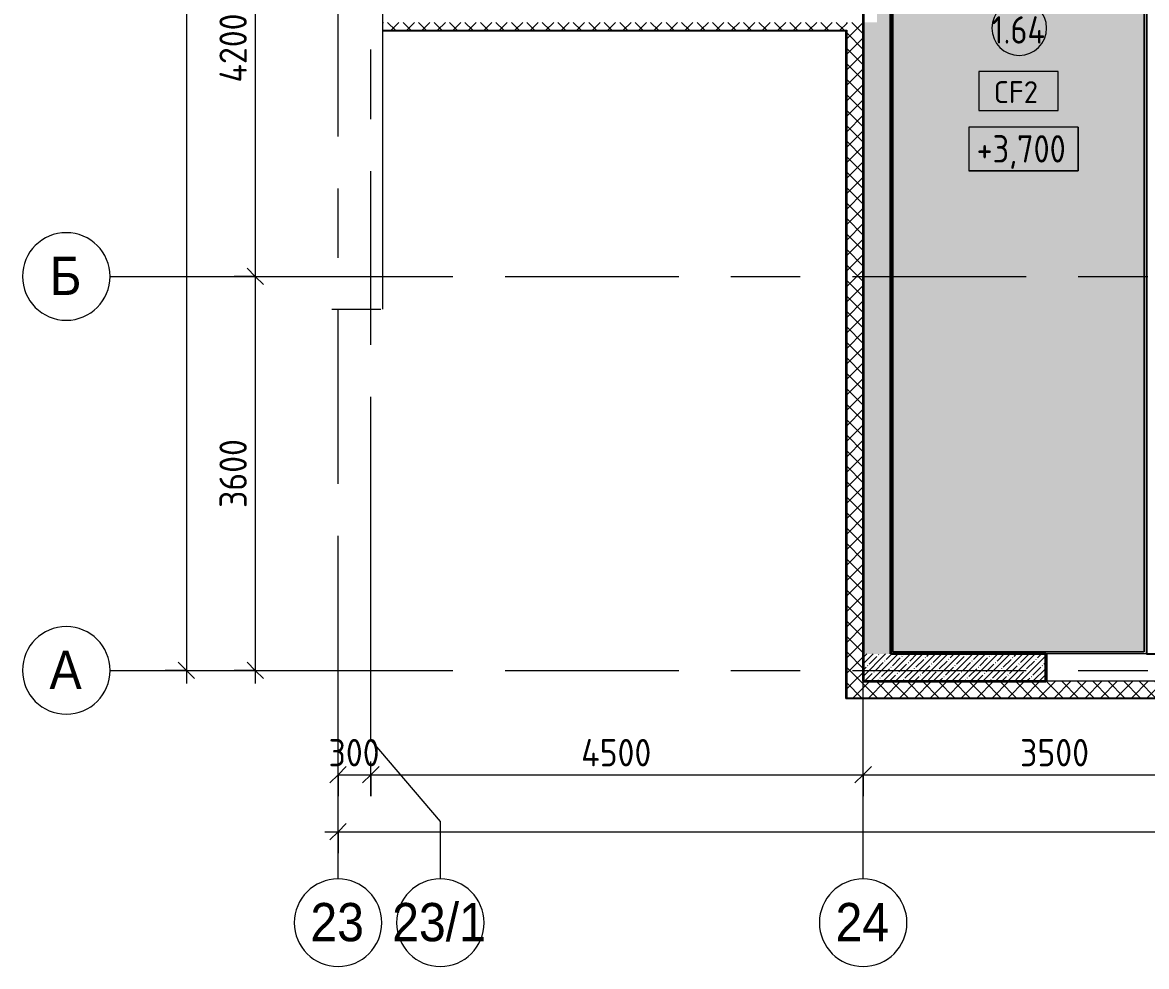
# Model space of a CAD drawing. Header units: millimetres. Extents: x 81676 to 276943, y -8553 to 29000.
# Drawn here: x 81676 to 91950, y -2706 to 5921 of the extents above; entities that cross this region are included whole.
import ezdxf

# ---------------------------------------------------------------- set-up
doc = ezdxf.new("R2010")
doc.units = ezdxf.units.MM
doc.linetypes.add('200_ШТРИХ__ш1_п0_6_', pattern=[160, 100, -60])
doc.linetypes.add('Осевая', pattern=[3175, 635, -476.25, 1587.5, -476.25])
for name, color, linetype, lineweight in [('A-ANNO-DIMS', 7, 'Continuous', 9), ('A-ANNO-DIMS-100', 7, 'Continuous', 9), ('A-AREA-IDEN', 7, 'Continuous', 9), ('A-CLNG-IDEN', 7, 'Continuous', 9), ('A-DETL-GENF', 7, 'Continuous', 9), ('A-DETL-MBND', 7, '200_ШТРИХ__ш1_п0_6_', 9), ('A-DETL-MBND-1', 7, 'Continuous', 9), ('A-WALL', 7, 'Continuous', 9), ('G-ANNO-DIMS', 7, 'Continuous', 9), ('I-WALL', 7, 'Continuous', 9), ('Оси', 7, 'Continuous', 9), ('Оси-1', 7, 'Continuous', 20), ('Оси-2', 7, 'Осевая', 9)]:
    doc.layers.add(name, color=color, linetype=linetype, lineweight=lineweight)
for name, color, linetype, lineweight, true_color in [('A-WALL-1', 7, 'Continuous', 35, 0x3c3c3c), ('A-WALL-2', 7, 'Continuous', 25, 0x3c3c3c), ('A-WALL-3', 7, 'Continuous', 13, 0x3c3c3c), ('A-WALL-FNSH-1', 7, 'Continuous', 9, 0x3c3c3c), ('A-WALL-FNSH-2', 7, 'Continuous', 13, 0x3c3c3c)]:
    doc.layers.add(name, color=color, linetype=linetype, lineweight=lineweight, true_color=true_color)
doc.styles.add('Arial', font='arial.ttf', dxfattribs={"width": 0.9, "height": 350})
doc.styles.add('GOST Common', font='GOST_Common.ttf', dxfattribs={"width": 0.9, "height": 250})
doc.styles.add('GOST Common_1', font='GOST_Common.ttf', dxfattribs={"height": 200})
doc.styles.add('ISOCPEUR', font='isocpeur.ttf', dxfattribs={"width": 0.9, "height": 250})
doc.dimstyles.new('ISO-2_5_0_9К_БОЛЬШОЙ', dxfattribs={"dimscale": 304.8, "dimtxt": 248.995294, "dimasz": 0.492126, "dimexe": 0.393701, "dimexo": 0.984252, "dimgap": 0, "dimtad": 1, "dimdec": 0, "dimrnd": 10, "dimzin": 0, "dimdsep": 46, "dimtxsty": 'ISOCPEUR', "dimblk1": 'OBLIQUE', "dimblk2": 'OBLIQUE', "dimsah": 1, "dimcen": 0.09, "dimdle": 0.393701, "dimazin": 0, "dimtfac": 1, "dimtdec": 4, "dimtix": 1, "dimtmove": 0, "dimatfit": 3, "dimfxl": 1, "dimtvp": 1, "dimtolj": 1, "dimtzin": 0, "dimarcsym": 2})
doc.dimstyles.new('ISO-2_5_0_9К_БОЛЬШОЙ_1', dxfattribs={"dimscale": 304.8, "dimtxt": 248.995294, "dimasz": 0.492126, "dimexe": 0.393701, "dimexo": 0.984252, "dimgap": 0, "dimtad": 1, "dimdec": 0, "dimrnd": 10, "dimzin": 0, "dimdsep": 46, "dimtxsty": 'ISOCPEUR', "dimblk1": 'OBLIQUE', "dimblk2": 'OBLIQUE', "dimsah": 1, "dimcen": 0.09, "dimdle": 0.393701, "dimazin": 0, "dimtfac": 1, "dimtdec": 4, "dimtix": 1, "dimtmove": 2, "dimatfit": 3, "dimfxl": 1, "dimtvp": 1, "dimtolj": 1, "dimtzin": 0, "dimarcsym": 2})
pattern_1 = [(45, (0, 0), (-70.71068, 70.71068), []), (135, (0, 0), (-70.71068, -70.71068), [])]
pattern_2 = [(45, (0, 0), (-57.024626, 57.024626), []), (45, (57.025, 0), (-57.024626, 57.024626), [100.806, -20.161, 3.353, -16.808])]

# ---------------------------------------------------------------- blocks, each defined once
blk = doc.blocks.new('DET_L_Линия разрыва - М100-30654842-План потолков с обозначением видов отделки и геометрии 1 этажа в осях 23_1-33')
at = {"layer": 'A-DETL-GENF'}
blk.add_line((24080, 0), (12340, 0), dxfattribs=at)
blk = doc.blocks.new('Ось сетки - D8-29747960-План потолков с обозначением видов отделки и геометрии 1 этажа в осях 23_1-33')
at = {"layer": 'Оси-1'}
for start, end in [(360, 180), (180, 360)]:
    blk.add_arc((0, 0), 4, start, end, dxfattribs=at)
blk = doc.blocks.new('DIMBLOCK1-План потолков с обозначением видов отделки и геометрии 1 этажа в осях 23_1-33')
at = {"layer": 'A-ANNO-DIMS-100'}
for p, q in [((84560, -1148), (84560, -834)), ((84860, -1148), (84860, -834)), ((84560, -954), (84860, -954)), ((84560, -954), (84560, -1148)), ((84860, -954), (84860, -1148))]:
    blk.add_line(p, q, dxfattribs=at)
at = {"layer": 'A-ANNO-DIMS-100', "lineweight": 20}
for p, q in [((84560, -954), (84635, -879)), ((84860, -954), (84935, -879)), ((84560, -954), (84485, -1029)), ((84860, -954), (84785, -1029))]:
    blk.add_line(p, q, dxfattribs=at)
at = {"layer": 'A-ANNO-DIMS-100', "color": 0, "insert": (84473, -627), "char_height": 250, "width": 568.86, "attachment_point": 1, "line_spacing_factor": 1.149209, "style": 'ISOCPEUR'}
blk.add_mtext('300', dxfattribs=at)
blk = doc.blocks.new('_Oblique')
at = {"color": 0, "linetype": 'ByBlock', "lineweight": -2}
blk.add_line((-0.5, -0.5), (0.5, 0.5), dxfattribs=at)
blk = doc.blocks.new('DIMBLOCK2-План потолков с обозначением видов отделки и геометрии 1 этажа в осях 23_1-33')
at = {"layer": 'A-ANNO-DIMS-100'}
for p, q in [((84860, -1148), (84860, -834)), ((89360, -1148), (89360, -834)), ((84860, -954), (89360, -954)), ((84860, -954), (84860, -1148)), ((89360, -954), (89360, -1148))]:
    blk.add_line(p, q, dxfattribs=at)
at = {"layer": 'A-ANNO-DIMS-100', "lineweight": 20}
for p, q in [((84860, -954), (84935, -879)), ((89360, -954), (89435, -879)), ((84860, -954), (84785, -1029)), ((89360, -954), (89285, -1029))]:
    blk.add_line(p, q, dxfattribs=at)
at = {"layer": 'A-ANNO-DIMS-100', "color": 0, "insert": (86782, -627), "char_height": 250, "width": 787.21, "attachment_point": 1, "line_spacing_factor": 1.149209, "style": 'ISOCPEUR'}
blk.add_mtext('4500', dxfattribs=at)
blk = doc.blocks.new('DIMBLOCK3-План потолков с обозначением видов отделки и геометрии 1 этажа в осях 23_1-33')
at = {"layer": 'A-ANNO-DIMS-100'}
for p, q in [((89360, -1148), (89360, -834)), ((92860, -1148), (92860, -834)), ((89360, -954), (92860, -954)), ((89360, -954), (89360, -1148)), ((92860, -954), (92860, -1148))]:
    blk.add_line(p, q, dxfattribs=at)
at = {"layer": 'A-ANNO-DIMS-100', "lineweight": 20}
for p, q in [((89360, -954), (89435, -879)), ((92860, -954), (92935, -879)), ((89360, -954), (89285, -1029)), ((92860, -954), (92785, -1029))]:
    blk.add_line(p, q, dxfattribs=at)
at = {"layer": 'A-ANNO-DIMS-100', "color": 0, "insert": (90794, -627), "char_height": 250, "width": 758.48, "attachment_point": 1, "line_spacing_factor": 1.149209, "style": 'ISOCPEUR'}
blk.add_mtext('3500', dxfattribs=at)
blk = doc.blocks.new('DIMBLOCK23-План потолков с обозначением видов отделки и геометрии 1 этажа в осях 23_1-33')
at = {"layer": 'A-ANNO-DIMS-100', "lineweight": 20}
for p, q in [((83803, 7800), (83728, 7875)), ((83803, 7800), (83878, 7725)), ((83803, 3600), (83728, 3675)), ((83803, 3600), (83878, 3525))]:
    blk.add_line(p, q, dxfattribs=at)
at = {"layer": 'A-ANNO-DIMS-100'}
for p, q in [((83609, 7800), (83923, 7800)), ((83803, 7800), (83609, 7800)), ((83803, 7800), (83803, 3600)), ((83609, 3600), (83923, 3600)), ((83803, 3600), (83609, 3600))]:
    blk.add_line(p, q, dxfattribs=at)
at = {"layer": 'A-ANNO-DIMS-100', "color": 0, "insert": (83476, 5372), "char_height": 250, "width": 787.21, "attachment_point": 1, "rotation": 90, "line_spacing_factor": 1.149209, "style": 'ISOCPEUR'}
blk.add_mtext('4200', dxfattribs=at)
blk = doc.blocks.new('DIMBLOCK24-План потолков с обозначением видов отделки и геометрии 1 этажа в осях 23_1-33')
at = {"layer": 'A-ANNO-DIMS-100'}
for p, q in [((83609, 3600), (83923, 3600)), ((83803, 3600), (83609, 3600)), ((83803, 3600), (83803, -120)), ((83609, 0), (83923, 0)), ((83803, 0), (83609, 0))]:
    blk.add_line(p, q, dxfattribs=at)
at = {"layer": 'A-ANNO-DIMS-100', "lineweight": 20}
for p, q in [((83803, 3600), (83728, 3675)), ((83803, 3600), (83878, 3525)), ((83803, 0), (83728, 75)), ((83803, 0), (83878, -75))]:
    blk.add_line(p, q, dxfattribs=at)
at = {"layer": 'A-ANNO-DIMS-100', "color": 0, "insert": (83476, 1484), "char_height": 250, "width": 758.48, "attachment_point": 1, "rotation": 90, "line_spacing_factor": 1.149209, "style": 'ISOCPEUR'}
blk.add_mtext('3600', dxfattribs=at)
blk = doc.blocks.new('DIMBLOCK25-План потолков с обозначением видов отделки и геометрии 1 этажа в осях 23_1-33')
at = {"layer": 'A-ANNO-DIMS-100', "lineweight": 20}
for p, q in [((83174, 27000), (83099, 27075)), ((83174, 27000), (83249, 26925)), ((83174, 0), (83099, 75)), ((83174, 0), (83249, -75))]:
    blk.add_line(p, q, dxfattribs=at)
at = {"layer": 'A-ANNO-DIMS-100'}
for p, q in [((83174, 27120), (83174, -120)), ((82980, 27000), (83294, 27000)), ((83174, 27000), (82980, 27000)), ((82980, 0), (83294, 0)), ((83174, 0), (82980, 0))]:
    blk.add_line(p, q, dxfattribs=at)
at = {"layer": 'A-ANNO-DIMS-100', "color": 0, "insert": (82847, 13572), "char_height": 250, "width": 948.1, "attachment_point": 1, "rotation": 90, "line_spacing_factor": 1.149209, "style": 'ISOCPEUR'}
blk.add_mtext('27000', dxfattribs=at)
blk = doc.blocks.new('Марка_Помещения - Номер-25198446-План потолков с обозначением видов отделки и геометрии 1 этажа в осях 23_1-33')
at = {"layer": 'A-AREA-IDEN'}
for start, end in [(360, 180), (180, 360)]:
    blk.add_arc((0, 0), 2.5, start, end, dxfattribs=at)
blk = doc.blocks.new('DIMBLOCK26-План потолков с обозначением видов отделки и геометрии 1 этажа в осях 23_1-33')
at = {"layer": 'A-ANNO-DIMS-100'}
for p, q in [((84560, -1669), (84560, -1355)), ((125010, -1669), (125010, -1355)), ((84440, -1475), (125130, -1475)), ((84560, -1475), (84560, -1669)), ((125010, -1475), (125010, -1669))]:
    blk.add_line(p, q, dxfattribs=at)
at = {"layer": 'A-ANNO-DIMS-100', "lineweight": 20}
for p, q in [((84560, -1475), (84635, -1400)), ((125010, -1475), (125085, -1400)), ((84560, -1475), (84485, -1550)), ((125010, -1475), (124935, -1550))]:
    blk.add_line(p, q, dxfattribs=at)
at = {"layer": 'A-ANNO-DIMS-100', "color": 0, "insert": (104366, -1149), "char_height": 250, "width": 1005.56, "attachment_point": 1, "line_spacing_factor": 1.149209, "style": 'ISOCPEUR'}
blk.add_mtext('40450', dxfattribs=at)
blk = doc.blocks.new('М_потолков - Марка_ Имя типа-25382930-План потолков с обозначением видов отделки и геометрии 1 этажа в осях 23_1-33')
at = {"layer": 'A-CLNG-IDEN'}
for p, q in [((3.625, 1.984375), (-3.625, 1.984375)), ((-3.625, 1.984375), (-3.625, -1.59375)), ((3.625, -1.59375), (3.625, 1.984375)), ((-3.625, -1.59375), (3.625, -1.59375))]:
    blk.add_line(p, q, dxfattribs=at)
blk = doc.blocks.new('Высотные отметки - 10х4_h_-17668695-План потолков с обозначением видов отделки и геометрии 1 этажа в осях 23_1-33')
at = {"layer": 'G-ANNO-DIMS'}
for p, q in [((-5, 4), (-5, 0)), ((5, 4), (-5, 4)), ((5, 4), (-5, 4)), ((-5, 4), (-5, 0)), ((5, 4), (5, 0)), ((5, 0), (5, 4)), ((5, 0), (-5, 0)), ((-5, 0), (5, 0))]:
    blk.add_line(p, q, dxfattribs=at)

msp = doc.modelspace()

# ---------------------------------------------------------------- hatches: boundary and pattern name
at = {"layer": 'A-DETL-MBND-1'}
msp.add_hatch(color=256, dxfattribs=at).paths.add_polyline_path([(89829.9, 170), (91930, 170), (91930, 10380), (89630, 10380), (89630, 170)])
at = {"layer": 'A-WALL'}
h = msp.add_hatch(dxfattribs=at)
h.set_pattern_fill('FP_4', color=256, style=0, pattern_type=2)
h.set_pattern_definition(pattern_1)
h.paths.add_polyline_path([(89210, 5850), (89210, 5921), (84970.7, 5921), (84970.7, 5850), (89207, 5850)])
h = msp.add_hatch(dxfattribs=at)
h.set_pattern_fill('FP_4', color=256, style=0, pattern_type=2)
h.set_pattern_definition(pattern_1)
h.paths.add_polyline_path([(89360, -100), (89360, 5921), (89210, 5921), (89210, -100)])
h = msp.add_hatch(dxfattribs=at)
h.set_pattern_fill('FP_4', color=256, style=0, pattern_type=2)
h.set_pattern_definition(pattern_1)
h.paths.add_polyline_path([(125080, -250), (125080, -100), (89210, -100), (89210, -250), (121783, -250)])
at = {"layer": 'I-WALL'}
h = msp.add_hatch(dxfattribs=at)
h.set_pattern_fill('FP_1', color=256, style=0, pattern_type=2)
h.set_pattern_definition(pattern_2)
h.paths.add_polyline_path([(89360, 150), (89610, 150), (89610, 7700), (89485, 7700), (89485, 5921), (89360, 5921), (89360, 3939.2)])
h = msp.add_hatch(dxfattribs=at)
h.set_pattern_fill('FP_1', color=256, style=0, pattern_type=2)
h.set_pattern_definition(pattern_2)
h.paths.add_polyline_path([(89829.9, -100), (91030, -100), (91030, 150), (89360, 150), (89360, -100)])

# ---------------------------------------------------------------- linework, layer by layer
at = {"layer": 'A-DETL-MBND'}
for p, q in [((89630, 10380), (89630, 170)), ((91930, 170), (91930, 10380)), ((89630, 170), (91930, 170)), ((91040, 150), (91030, 150))]:
    msp.add_line(p, q, dxfattribs=at)
at = {"layer": 'A-WALL'}
for p, q in [((84970.7, 5850), (89210, 5850)), ((89202, 5842), (89202, 5847)), ((89210, 5850), (89210, -250)), ((89210, -250), (125230, -250))]:
    msp.add_line(p, q, dxfattribs=at)
at = {"layer": 'A-WALL-1'}
for p, q in [((89360, 10600), (89360, -100)), ((89610, 10600), (89610, 150)), ((91030, 150), (89610, 150)), ((91030, -100), (91030, 150)), ((89360, -100), (91030, -100))]:
    msp.add_line(p, q, dxfattribs=at)
at = {"layer": 'A-WALL-2'}
for p, q in [((91950, 10400), (91950, 150)), ((91950, 150), (92030, 150))]:
    msp.add_line(p, q, dxfattribs=at)
at = {"layer": 'A-WALL-3'}
msp.add_line((93630, -100), (89360, -100), dxfattribs=at)
at = {"layer": 'A-WALL-FNSH-1'}
for p, q in [((89202, 5842), (84970.7, 5842)), ((89202, -258), (89202, 5842)), ((84504.4, 3300), (84950, 3300)), ((89202, -258), (125238, -258))]:
    msp.add_line(p, q, dxfattribs=at)
at = {"layer": 'A-WALL-FNSH-2'}
for p, q in [((89630, 10380), (89630, 170)), ((89631, 171), (89631, 10379)), ((91929, 10379), (91929, 171)), ((91930, 170), (91930, 10380)), ((84970.7, 5847), (89207, 5847)), ((89207, 5847), (89207, -253)), ((89630, 170), (91930, 170)), ((91929, 171), (89631, 171)), ((89207, -253), (125233, -253))]:
    msp.add_line(p, q, dxfattribs=at)
at = {"layer": 'I-WALL'}
for p, q in [((91950, 150), (91040, 150)), ((91040, 150), (91040, -100))]:
    msp.add_line(p, q, dxfattribs=at)
at = {"layer": 'Оси'}
for p, q in [((82475.6, 3600), (84975.6, 3600)), ((84860, -636.3), (84860, 1863.7)), ((84560, -1906.3), (84560, 593.7)), ((89360, -1906.3), (89360, 593.7)), ((82475.6, 0), (84975.6, 0)), ((84860, -636.3), (85495, -1381)), ((85495, -1381), (85495, -1906.3))]:
    msp.add_line(p, q, dxfattribs=at)
at = {"layer": 'Оси-2'}
for p, q in [((84560, 593.7), (84560, 19415.1)), ((84860, 1863.7), (84860, 19415.1)), ((89360, 593.7), (89360, 19415.1)), ((84975.6, 3600), (122760, 3600)), ((84975.6, 0), (122760, 0))]:
    msp.add_line(p, q, dxfattribs=at)

# ---------------------------------------------------------------- block references
at = {"layer": 'A-AREA-IDEN', "xscale": 99.99999999999993, "yscale": 99.99999999999993, "zscale": 99.99999999999993}
msp.add_blockref('Марка_Помещения - Номер-25198446-План потолков с обозначением видов отделки и геометрии 1 этажа в осях 23_1-33', (90786.3, 5869.6), dxfattribs=at)
at = {"layer": 'A-CLNG-IDEN', "xscale": 99.99999999999993, "yscale": 99.99999999999993, "zscale": 99.99999999999993}
msp.add_blockref('М_потолков - Марка_ Имя типа-25382930-План потолков с обозначением видов отделки и геометрии 1 этажа в осях 23_1-33', (90780, 5275), dxfattribs=at)
at = {"layer": 'A-DETL-GENF', "rotation": 270.0000000000003}
msp.add_blockref('DET_L_Линия разрыва - М100-30654842-План потолков с обозначением видов отделки и геометрии 1 этажа в осях 23_1-33', (84970.7, 27380.8), dxfattribs=at)
at = {"layer": 'G-ANNO-DIMS', "xscale": 99.99999999999993, "yscale": 99.99999999999993, "zscale": 99.99999999999993}
msp.add_blockref('Высотные отметки - 10х4_h_-17668695-План потолков с обозначением видов отделки и геометрии 1 этажа в осях 23_1-33', (90825.7, 4564.5), dxfattribs=at)
at = {"layer": 'Оси-1', "xscale": 99.99999999999993, "yscale": 99.99999999999993, "zscale": 99.99999999999993, "rotation": 269.9999999999994}
for p in [(82075.6, 3600), (82075.6, 0)]:
    msp.add_blockref('Ось сетки - D8-29747960-План потолков с обозначением видов отделки и геометрии 1 этажа в осях 23_1-33', p, dxfattribs=at)
at = {"layer": 'Оси-1', "xscale": 99.99999999999993, "yscale": 99.99999999999993, "zscale": 99.99999999999993}
for p in [(84560, -2306.3), (85495, -2306.3), (89360, -2306.3)]:
    msp.add_blockref('Ось сетки - D8-29747960-План потолков с обозначением видов отделки и геометрии 1 этажа в осях 23_1-33', p, dxfattribs=at)

# ---------------------------------------------------------------- texts
at = {"layer": 'A-AREA-IDEN', "insert": (90535.4, 5978.2), "char_height": 250, "width": 627.721, "attachment_point": 1, "style": 'GOST Common'}
msp.add_mtext('1.64', dxfattribs=at)
at = {"layer": 'A-CLNG-IDEN', "insert": (90554.2, 5384.7), "char_height": 200, "width": 529.114, "attachment_point": 1, "style": 'GOST Common_1'}
msp.add_mtext('CF2', dxfattribs=at)
at = {"layer": 'G-ANNO-DIMS', "insert": (90397, 4891.2), "char_height": 250, "width": 1028.823, "attachment_point": 1, "line_spacing_factor": 1.022761, "style": 'GOST Common'}
msp.add_mtext('+3,700', dxfattribs=at)
at = {"layer": 'Оси', "char_height": 350, "attachment_point": 1, "style": 'Arial'}
for s, insert, width in [('\\fArial|b0|i0|c204|p34|;\\W.9;Б', (81925.9, 3781), 353.544), ('\\fArial|b0|i0|c204|p34|;\\W.9;А', (81922.8, 181), 360.759), ('23', (84307.4, -2125.6), 606.076), ('23/1', (85054.7, -2125.6), 1060.633), ('24', (89107.4, -2125.6), 606.076)]:
    msp.add_mtext(s, dxfattribs=dict(at, insert=insert, width=width))

# ---------------------------------------------------------------- dimensions: what is measured, and where the dimension line sits
at = {"layer": 'A-ANNO-DIMS'}
dim = msp.add_linear_dim(base=(83173.8, 0), p1=(83279.8, 27000), p2=(83279.8, 0), angle=90, dimstyle='ISO-2_5_0_9К_БОЛЬШОЙ_1', override={"dimpost": '<>', "dimfxl": 26999.999823}, dxfattribs=at)
dim.commit()
dim.dimension.update_dxf_attribs({"geometry": 'DIMBLOCK25-План потолков с обозначением видов отделки и геометрии 1 этажа в осях 23_1-33', "text_midpoint": (83013.8, 14046), "dimtype": 160, "text_rotation": 90})
for base, p1, p2, override, picture, middle in [((83802.6, 3600), (83908.6, 7800), (83908.6, 3600), {"dimpost": '<>', "dimfxl": 4200}, 'DIMBLOCK23-План потолков с обозначением видов отделки и геометрии 1 этажа в осях 23_1-33', (83677.6, 5700)), ((83802.6, 0), (83908.6, 3600), (83908.6, 0), {"dimpost": '<>', "dimfxl": 3600}, 'DIMBLOCK24-План потолков с обозначением видов отделки и геометрии 1 этажа в осях 23_1-33', (83677.6, 1800))]:
    dim = msp.add_linear_dim(base=base, p1=p1, p2=p2, angle=90, dimstyle='ISO-2_5_0_9К_БОЛЬШОЙ', override=override, dxfattribs=at)
    dim.commit()
    dim.dimension.update_dxf_attribs({"geometry": picture, "text_midpoint": middle})
for base, p1, p2, override, picture, middle in [((84860, -953.7), (84560, -847.7), (84860, -847.7), {"dimpost": '<>', "dimfxl": 300}, 'DIMBLOCK1-План потолков с обозначением видов отделки и геометрии 1 этажа в осях 23_1-33', (84710, -828.7)), ((89360, -953.7), (84860, -847.7), (89360, -847.7), {"dimpost": '<>', "dimfxl": 4500}, 'DIMBLOCK2-План потолков с обозначением видов отделки и геометрии 1 этажа в осях 23_1-33', (87110, -828.7)), ((92860, -953.7), (89360, -847.7), (92860, -847.7), {"dimpost": '<>', "dimfxl": 3500}, 'DIMBLOCK3-План потолков с обозначением видов отделки и геометрии 1 этажа в осях 23_1-33', (91110, -828.7)), ((125010, -1475.1), (84560, -1369.1), (125010, -1369.1), {"dimpost": '<>', "dimfxl": 40450}, 'DIMBLOCK26-План потолков с обозначением видов отделки и геометрии 1 этажа в осях 23_1-33', (104785, -1350.1))]:
    dim = msp.add_linear_dim(base=base, p1=p1, p2=p2, dimstyle='ISO-2_5_0_9К_БОЛЬШОЙ', override=override, dxfattribs=at)
    dim.commit()
    dim.dimension.update_dxf_attribs({"geometry": picture, "text_midpoint": middle})

doc.saveas('drawing.dxf')
